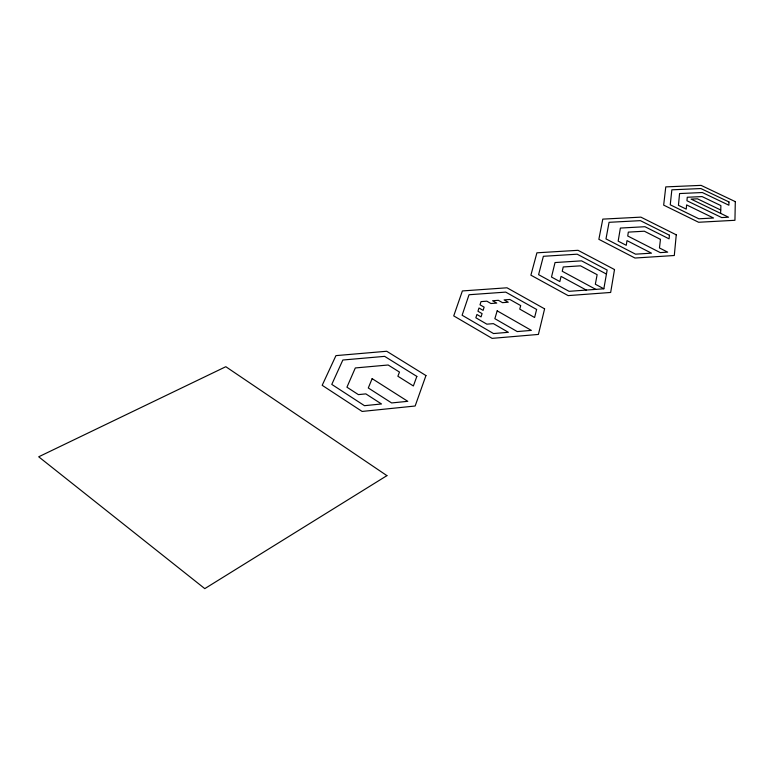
<?xml version="1.0" encoding="UTF-8"?>
<svg xmlns="http://www.w3.org/2000/svg" width="774" height="774" viewBox="0 0 774 774"><rect width="100%" height="100%" fill="white"/><g stroke="black" fill="none" stroke-linecap="round" stroke-linejoin="round"><path stroke-width="1.16" d="M720.604 213.372L720.904 205.613L702.066 196.577L687.254 197.264L686.954 200.756L721.687 217.571L728.547 217.204L691.105 199.121L697.48 198.821L720.739 210.015M603.836 288.789L607.145 270.049L577.172 254.191L543.377 256.291L538.598 274.664L569.074 291.324L603.836 288.789L595.341 284.222L597.131 274.693L580.519 265.83L563.24 266.962L562.243 271.258L595.806 289.37M606.429 274.054L581.564 260.848L555.035 262.55L551.504 277.034L559.844 281.581L561.053 276.386L586.286 290.066M735.3 201.637L734.942 220.29L698.612 222.264L663.666 205.12L665.775 186.892L701.089 185.373L735.3 201.637M728.973 201.946L728.885 205.216L702.328 192.523L679.572 193.558L678.44 205.313L686.248 209.115L686.606 204.907L713.541 218.007L698.845 218.79L670.245 204.8L671.851 189.823L700.876 188.546L728.973 201.946M676.263 234.832L674.299 255.507L634.99 258.032L598.863 239.311L602.791 219.119L640.891 217.136L676.263 234.832M669.442 235.228L669.065 238.847L644.955 226.714L620.371 228.069L618.165 241.14L626.253 245.31L626.998 240.627L651.456 253.166L635.551 254.172L605.984 238.905L609.061 222.312L640.388 220.648L669.442 235.228M660.454 239.36L659.458 247.961L667.681 252.14L660.261 252.605L627.724 235.993L628.333 232.123L644.336 231.213L660.454 239.36M614.508 269.546L610.667 292.456L568.145 295.61L530.896 275.176L536.914 252.817L578.023 250.312L614.508 269.546M544.606 308.845L538.404 334.426L492.109 338.364L453.728 315.898L462.388 290.937L506.989 287.793L544.606 308.845M536.614 309.465L534.592 317.504L519.751 309.107L520.709 305.595L509.843 299.47L504.126 299.896L508.228 302.218L502.49 302.653L498.379 300.322L492.612 300.747L496.724 303.079L490.939 303.514L486.836 301.173L481.031 301.608L480.015 304.792L484.127 307.152L483.111 310.374L478.99 308.004L477.955 311.235L482.086 313.625L481.06 316.895L476.91 314.496L475.855 317.775L486.856 324.161L493.386 323.638L508.373 332.307L493.522 333.555L462.117 315.241L469.034 294.739L505.722 292.108L536.614 309.465M497.189 310.848L494.857 318.675L517.245 331.572L531.351 330.392L497.189 310.848M425.952 375.554L415.145 406.011L362.126 411.439L322.187 385.307L335.945 355.624L386.719 351.261L425.952 375.554M416.847 376.416L413.364 385.965L397.875 376.241L399.481 372.071L388.161 364.999L355.314 367.95L346.936 387.193L358.381 394.614L365.85 393.889L381.485 403.97L364.477 405.682L331.785 384.407L342.843 360.016L384.63 356.359L416.847 376.416M372.139 378.65L368.289 387.968L391.634 402.944L407.772 401.319L372.139 378.65M386.923 475.633L204.791 588.627L38.7 456.795L225.815 366.712L386.923 475.633"/></g></svg>
